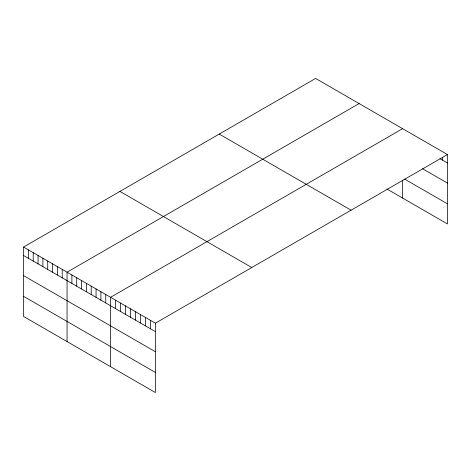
<?xml version="1.0" encoding="UTF-8"?>
<svg xmlns="http://www.w3.org/2000/svg" width="471" height="471" viewBox="0 0 471 471"><rect width="100%" height="100%" fill="white"/><g stroke="black" fill="none" stroke-linecap="round" stroke-linejoin="round"><path stroke-width="0.71" d="M447.45 154.559L155.389 323.177L155.389 392.561L23.55 316.441L23.55 247.057L315.611 78.439L447.45 154.559L447.45 223.943L386.915 188.989M359.12 103.561L67.059 272.179L67.059 341.563M402.623 128.677L110.567 297.295L110.567 366.679M439.979 158.686L447.45 162.995M422.546 168.73L447.45 183.107M404.495 179.027L447.45 203.831M219.233 134.082L351.072 210.201M119.928 191.414L251.767 267.534M23.55 247.057L155.389 323.177M23.55 255.5L155.389 331.619M23.55 275.612L155.389 351.731M23.55 296.33L155.389 372.449M442.469 157.308L442.469 160.122M402.623 180.105L402.623 198.061M150.408 320.304L150.408 328.74M145.427 317.425L145.427 325.867M140.446 314.551L140.446 322.988M135.465 311.672L135.465 320.115M130.485 308.799L130.485 317.242M125.504 305.92L125.504 314.363M120.523 303.047L120.523 311.49M115.548 300.174L115.548 308.611M105.728 294.505L105.728 302.947M100.894 291.714L100.894 300.157M96.06 288.923L96.06 297.366M91.227 286.132L91.227 294.575M86.393 283.342L86.393 291.785M81.56 280.551L81.56 288.994M76.726 277.76L76.726 286.203M71.892 274.97L71.892 283.412M62.225 269.388L62.225 277.825M57.391 266.598L57.391 275.035M52.558 263.807L52.558 272.244M47.718 261.016L47.718 269.453M42.885 258.22L42.885 266.663M38.051 255.429L38.051 263.872M33.217 252.639L33.217 261.081M28.384 249.848L28.384 258.291"/></g></svg>
